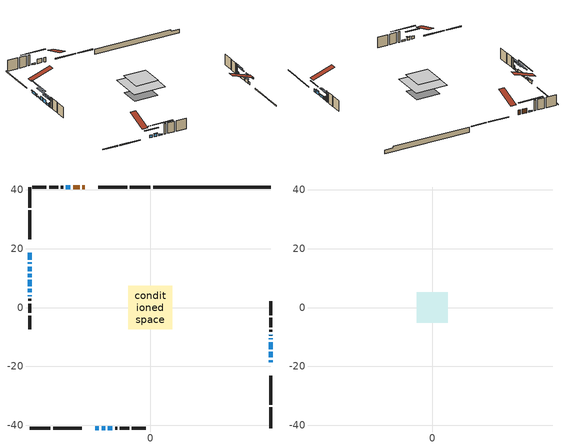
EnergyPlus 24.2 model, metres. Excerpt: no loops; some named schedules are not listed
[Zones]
conditioned space
 floor outside (Floor1 construction): -1.11,-1.11 -1.11,1.11 1.11,1.11 1.11,-1.11 z0.58
 floor adiabatic (AdiabaticFloorConstruction): -7.39,-7.39 -7.39,7.39 7.39,7.39 7.39,-7.39 z3.02
 floor foundation (Slab1 construction): -5.51,-4.47 -5.51,4.47 5.51,4.47 5.51,-4.47 z-1.78
 wall outside (RimJoist1 construction): 0.03,40.89 -6.94,40.89 / -40.89,-40.89 -33.92,-40.89 / -40.89,40.89 -40.89,33.92 / 40.89,-40.89 40.89,-33.92 z0.58:0.88
 wall outside (RimJoist2 construction): -7.87,40.89 -17.65,40.89 / -32.99,-40.89 -23.21,-40.89 / -40.89,32.99 -40.89,23.21 / 40.89,-32.99 40.89,-23.21 z0.58:0.88
 wall outside (AdiabaticWallConstruction 1): -22.21,40.89 -23.03,40.89 / -23.96,40.89 -26.21,40.89 z0.58:2.61
 wall outside (AdiabaticWallConstruction): 40.89,-18.65 40.89,-17.84 / -18.65,-40.89 -17.46,-40.89 / -16.53,-40.89 -15.33,-40.89 / 40.89,-10.79 40.89,-10.43 z0.58:1.8; -40.89,18.65 -40.89,16.26 z0.58:1.55; -40.89,15.33 -40.89,14.77 z0.58:1.42; 40.89,-16.91 40.89,-15.08 / -40.89,9.35 -40.89,7.24 z0.58:2.1; 40.89,-14.16 40.89,-11.72 z0.58:1.6; -40.89,13.85 -40.89,12.32 z0.58:1.19; -14.41,-40.89 -12.88,-40.89 / -27.14,40.89 -28.66,40.89 z0.58:1.17; -40.89,11.39 -40.89,10.28 z0.58:2.26; -40.89,6.31 -40.89,5.11 z0.58:1.5; -40.89,4.19 -40.89,3.88 / 40.89,-9.5 40.89,-9.2 z0.58:2.41
 wall outside (Wall1 construction): -29.59,40.89 -30.31,40.89 / -11.95,-40.89 -11.24,-40.89 / -40.89,2.95 -40.89,2.24 / 40.89,-8.27 40.89,-7.55 z0.58:5.46
 wall outside (Wall2 construction): -31.24,40.89 -34.33,40.89 / -10.31,-40.89 -7.21,-40.89 / -40.89,1.31 -40.89,-1.79 / 40.89,-6.62 40.89,-3.53 z0.58:5.46
 wall outside (Wall3 construction): -35.26,40.89 -39.96,40.89 / -6.28,-40.89 -1.58,-40.89 / -40.89,-2.72 -40.89,-7.42 / 40.89,-2.6 40.89,2.1 z0.58:5.46
 wall foundation (FoundationWall1 construction): 0.96,40.89,-1.78 0.96,40.89,0.58 36.9,40.89,0.58 36.9,40.89,-0.1 40.89,40.89,-0.1 40.89,40.89,-1.78
 window (WindowConstruction 11): 40.89,-18.65 40.89,-17.84 z0.58:1.8
 window (WindowConstruction 5): -18.65,-40.89 -17.46,-40.89 z0.58:1.8
 window (WindowConstruction 6): -40.89,18.65 -40.89,16.26 z0.58:1.55
 window (WindowConstruction 7): -40.89,15.33 -40.89,14.78 z0.58:1.42
 window (WindowConstruction 8): 40.89,-16.91 40.89,-15.08 z0.58:2.1
 window (WindowConstruction 9): 40.89,-14.15 40.89,-11.72 z0.58:1.59
 window (WindowConstruction 10): -16.53,-40.89 -15.33,-40.89 z0.58:1.8
 window (WindowConstruction 13): -40.89,13.85 -40.89,12.32 z0.58:1.19
 window (WindowConstruction 14): -14.4,-40.89 -12.88,-40.89 z0.58:1.17
 window (WindowConstruction 15): -27.14,40.89 -28.66,40.89 z0.58:1.17
 window (WindowConstruction 12): -40.89,11.39 -40.89,10.28 z0.58:2.26
 window (WindowConstruction): -40.89,9.35 -40.89,7.24 z0.58:2.1
 window (WindowConstruction 1): -40.89,6.31 -40.89,5.11 z0.58:1.49
 window (WindowConstruction 2): -40.89,4.19 -40.89,3.88 z0.58:2.41
 window (WindowConstruction 3): 40.89,-10.79 40.89,-10.43 z0.58:1.8
 window (WindowConstruction 4): 40.89,-9.5 40.89,-9.2 z0.58:2.41
 door (Door): -22.21,40.89 -23.03,40.89 z0.58:2.61
 door (Door 1): -23.96,40.89 -26.21,40.89 z0.58:2.61
 ceiling adiabatic (AdiabaticFloorConstruction): 7.39,-7.39 7.39,7.39 -7.39,7.39 -7.39,-7.39 z3.02
attic - vented
 floor to conditioned space (Floor2 construction Reversed): -5.25,-5.25 -5.25,5.25 5.25,5.25 5.25,-5.25 z5.46
 roof outside (Roof1 construction): -21.28,40.89,5.46 -21.28,30.66,8.87 -18.58,30.66,8.87 -18.58,40.89,5.46; -19.58,-40.89,5.46 -19.58,-30.66,8.87 -22.28,-30.66,8.87 -22.28,-40.89,5.46; -40.89,19.58,5.46 -30.66,19.58,8.87 -30.66,22.28,8.87 -40.89,22.28,5.46; 40.89,-19.58,5.46 30.66,-19.58,8.87 30.66,-22.28,8.87 40.89,-22.28,5.46
shading: 40.89,-15.2 40.89,-21.29 41.3,-21.29 41.3,-15.2 z4.44; -14.82,-40.89 -21.29,-40.89 -21.29,-41.3 -14.82,-41.3 z4.44; -40.89,16.06 -40.89,18.85 -41.3,18.85 -41.3,16.06 z1.75; -40.89,14.57 -40.89,15.53 -41.3,15.53 -41.3,14.57 z1.62; 40.89,-14.88 40.89,-17.11 41.3,-17.11 41.3,-14.88 z2.31; 40.89,-11.51 40.89,-14.36 41.3,-14.36 41.3,-11.51 z1.8; -15.13,-40.89 -16.73,-40.89 -16.73,-41.3 -15.13,-41.3 z2; -40.89,7.24 -40.89,18.93 -41.3,18.93 -41.3,7.24 z6.27; -7.8,-40.89 -19.49,-40.89 -19.49,-41.3 -7.8,-41.3 z6.25; -33.74,40.89 -22.06,40.89 -22.06,41.3 -33.74,41.3 z6.25; -40.89,7.64 -40.89,14.03 -41.3,14.03 -41.3,7.64 z4.9; -40.89,4.6 -40.89,11.99 -41.3,11.99 -41.3,4.6 z4.74; -40.89,2.48 -40.89,8.95 -41.3,8.95 -41.3,2.48 z4.13; -40.89,1.24 -40.89,6.83 -41.3,6.83 -41.3,1.24 z5.05; 40.89,-7.79 40.89,-13.43 41.3,-13.43 41.3,-7.79 z4.44; 40.89,-6.56 40.89,-12.14 41.3,-12.14 41.3,-6.56 z5.05
[Building]
Building 1: Terrain=Suburbs
[Site:Location]
Calgary Intl AP_AB: Latitude {deg}=51.11; Longitude {deg}=-114.02; Time Zone {hr}=-7; Elevation {m}=1084; Keep Site Location Information=Yes
[Site:GroundTemperature:Shallow]
0.326196, -1.55603, -1.70677, -0.813554, 2.7722, 6.34125, 9.43543, 11.3955, 11.562, 9.96783, 6.95256, 3.49299
[Site:WaterMainsTemperature]
Calculation Method=Schedule; Temperature Schedule=mains temperature schedule
[Material] Roughness=Rough; Thermal Absorptance=0.9
Name | Thickness {m} | Conductivity {W/m-K} | Density {kg/m3} | Specific Heat {J/kg-K} | Solar Absorptance | Visible Absorptance
asphalt or fiberglass shingles | 0.00635 | 0.162714 | 1121.4 | 1465.45 | 0.4 | 0.4
ceiling loosefill ins | 0.254 | 0.0480833 | 16.02 | 1046.75 | 0.7 | 0.7
ceiling stud and cavity | 0.1397 | 0.0861424 | 65.682 | 1177.47 | 0.7 | 0.7
concrete 4.0 in. | 0.1016 | 1.803125 | 2242.8 | 837.4 | 0.7 | 0.7
concrete 8.0 in. | 0.2032 | 1.803125 | 2242.8 | 837.4 | 0.7 | 0.7
door material | 0.04445 | 0.053851 | 512.64 | 1214.23 | 0.7 | 0.7
exterior vertical ins | 0.0460229 | 0.029427 | 32.04 | 1214.23 | 0.7 | 0.7
floor covering | 0.0127 | 0.0433444 | 54.468 | 1339.84 | 0.6 | 0.6
floor rigid ins; rim joist rigid ins | 0.103632 | 0.029427 | 32.04 | 1214.23 | 0.7 | 0.7
floor rigid ins 1; wall rigid ins 1 | 0.512978 | 0.029427 | 32.04 | 1214.23 | 0.7 | 0.7
floor stud and cavity | 0.1397 | 0.164875 | 92.3553 | 1139.71 | 0.7 | 0.7
floor stud and cavity 1 | 0.1397 | 1.75129 | 37.0049 | 1207.88 | 0.7 | 0.7
furniture material conditioned space 1 | 0.1524 | 0.115458 | 640.8 | 1214.23 | 0.6 | 0.6
gypsum board | 0.0127 | 0.160291 | 801 | 837.4 | 0.6 | 0.6
gypsum board 1 | 0.0127 | 0.160291 | 801 | 837.4 | 0.7 | 0.7
osb sheathing 0.5 in. | 0.0127 | 0.115458 | 512.64 | 1214.23 | 0.7 | 0.7
osb sheathing 0.75 in. | 0.01905 | 0.115458 | 512.64 | 1214.23 | 0.7 | 0.7
osb sheathing 2.0 in. | 0.0508 | 0.115458 | 512.64 | 1214.23 | 0.7 | 0.7
rim joist stud and cavity | 0.0508 | 0.0451784 | 125.044 | 1163.47 | 0.6 | 0.6
rim joist stud and cavity 1 | 0.0508 | 0.0174787 | 125.044 | 1163.47 | 0.6 | 0.6
wall rigid ins | 0.051816 | 0.029427 | 32.04 | 1214.23 | 0.7 | 0.7
wall stud and cavity | 0.1397 | 0.250284 | 139.0536 | 1170.24 | 0.7 | 0.7
wall stud and cavity 1 | 0.1397 | 0.26895 | 139.0536 | 1170.24 | 0.7 | 0.7
wall stud and cavity 2 | 0.1397 | 0.258437 | 139.0536 | 1170.24 | 0.7 | 0.7
wall stud and cavity 3 | 0.0889 | 0.380278 | 52.3479 | 1209.89 | 0.7 | 0.7
wall stud and cavity 4 | 0.0889 | 0.391764 | 83.0341 | 1211.67 | 0.7 | 0.7
wood siding | 0.0254 | 0.102417 | 544.68 | 1172.36 | 0.4 | 0.4
wood siding 1; wood siding 2; wood siding 3 | 0.0254 | 0.102417 | 544.68 | 1172.36 | 0.7 | 0.7
[WindowMaterial:SimpleGlazingSystem]
Name | U-Factor {W/m2-K} | Solar Heat Gain Coefficient
WindowMaterial | 2.90089 | 0.65
WindowMaterial 1 | 2.95313 | 0.58
WindowMaterial 10 | 2.76632 | 0.62
WindowMaterial 11 | 3.006501 | 0.51
WindowMaterial 12 | 3.00991 | 0.51
WindowMaterial 2 | 3.06271 | 0.54
WindowMaterial 3 | 3.03546 | 0.56
WindowMaterial 4 | 2.93609 | 0.6
WindowMaterial 5 | 2.949721 | 0.58
WindowMaterial 6 | 3.006501 | 0.49
WindowMaterial 7 | 2.906 | 0.64
WindowMaterial 8 | 2.929848 | 0.66
WindowMaterial 9 | 3.01559 | 0.58
[Construction]
AdiabaticFloorConstruction: floor stud and cavity 1, floor rigid ins 1, osb sheathing 0.75 in., floor covering
AdiabaticWallConstruction: wood siding 2, wall rigid ins 1, wall stud and cavity 3, gypsum board
AdiabaticWallConstruction 1: wood siding 3, wall rigid ins 1, wall stud and cavity 3, gypsum board
Door; Door 1: door material
Floor1 construction: floor stud and cavity, floor rigid ins, osb sheathing 0.75 in., floor covering
Floor2 construction Reversed: gypsum board, ceiling stud and cavity, ceiling loosefill ins
FoundationWall1 construction: concrete 8.0 in., gypsum board 1
furniture construction conditioned space 1: furniture material conditioned space 1
PartitionWallConstruction: gypsum board, wall stud and cavity 4, gypsum board
RimJoist1 construction: wood siding 1, osb sheathing 2.0 in., rim joist stud and cavity
RimJoist2 construction: wood siding 1, rim joist rigid ins, osb sheathing 2.0 in., rim joist stud and cavity 1
Roof1 construction: asphalt or fiberglass shingles
Slab1 construction: concrete 4.0 in.
Wall1 construction: wood siding, wall rigid ins, osb sheathing 0.5 in., wall stud and cavity, gypsum board
Wall2 construction: wood siding, wall rigid ins, osb sheathing 0.5 in., wall stud and cavity 1, gypsum board
Wall3 construction: wood siding, wall rigid ins, osb sheathing 0.5 in., wall stud and cavity 2, gypsum board
WindowConstruction: WindowMaterial
WindowConstruction 1: WindowMaterial 1
WindowConstruction 10; WindowConstruction 5: WindowMaterial 4
WindowConstruction 11: WindowMaterial 9
WindowConstruction 12: WindowMaterial 10
WindowConstruction 13: WindowMaterial 11
WindowConstruction 14; WindowConstruction 15: WindowMaterial 12
WindowConstruction 2; WindowConstruction 4: WindowMaterial 2
WindowConstruction 3: WindowMaterial 3
WindowConstruction 6: WindowMaterial 5
WindowConstruction 7: WindowMaterial 6
WindowConstruction 8: WindowMaterial 7
WindowConstruction 9: WindowMaterial 8
[Zone] Multiplier=1; Part of Total Floor Area=Yes
Name | Volume {m3}
attic - vented | 61.0371
conditioned space | 798.5
[Space]
Name | Zone | Volume {m3}
attic - vented 1 | attic - vented | 61.0371
conditioned space 1 | conditioned space | 798.5
[ZoneInfiltration:EffectiveLeakageArea]
infil attic - vented 1: Zone or Space=attic - vented 1; Schedule=Always On Discrete; Effective Air Leakage Area {cm2}=3781.03; Stack Coefficient=0.000237089; Wind Coefficient=1.04034e-05
[ZoneMixing]
whole house fan mix: Zone or Space=attic - vented; Schedule=Always On Continuous; Design Flow Rate Calculation Method=Flow/Zone; Design Flow Rate {m3/s}=0; Source Zone or Space=conditioned space
[SurfaceProperty:ExposedFoundationPerimeter]
Slab1: Exposed Perimeter Calculation Method=TotalExposedPerimeter; Total Exposed Perimeter {m}=39.93
[InternalMass] Zone or ZoneList=conditioned space; Space or SpaceList=conditioned space 1
Name | Construction | Surface Area {m2}
furniture mass conditioned space 1 | furniture construction conditioned space 1 | 128.796
partition wall mass | PartitionWallConstruction | 321.99
[Lights]
interior lighting: Zone or ZoneList or Space or SpaceList=conditioned space 1; Schedule=interior lighting schedule; Design Level Calculation Method=LightingLevel; Lighting Level {W}=343.2; Return Air Fraction=0; Fraction Radiant=0.6; Fraction Visible=0.2; Fraction Replaceable=1
[People]
occupants: Zone or ZoneList or Space or SpaceList=conditioned space 1; Number of People Schedule=occupants schedule; Number of People Calculation Method=People; Number of People=3; Fraction Radiant=0.314171; Sensible Heat Fraction=0.56303; Activity Level Schedule=occupants activity schedule; Carbon Dioxide Generation Rate {m3/s-W}=0; Enable ASHRAE 55 Comfort Warnings=No; Mean Radiant Temperature Calculation Type=EnclosureAveraged
[ElectricEquipment] Zone or ZoneList or Space or SpaceList=conditioned space 1; Design Level Calculation Method=EquipmentLevel
Name | Schedule | Design Level {W} | Fraction Latent | Fraction Radiant | Fraction Lost
clothes dryer | clothes dryer schedule | 140.772 | 0.015 | 0.081 | 0.85
clothes washer | clothes washer schedule | 32.1985 | 0.03 | 0.162 | 0.7
cooking range | cooking range schedule | 215.147 | 0.08 | 0.432 | 0.2
dishwasher | dishwasher schedule | 66.8632 | 0.3 | 0.18 | 0.4
fridge | fridge schedule | 72.9452 | 0 | 0.6 | 0
mech vent bath fan 0 | mech vent bath fan 0 schedule | 50.2 | 0 | 0 | 1
mech vent bath fan 1 | mech vent bath fan 1 schedule | 50.2 | 0 | 0 | 1
mech vent house fan | mech vent house fan schedule | 0 | 0 | 0 | 1
mech vent house fan cfis | mech vent house fan cfis schedule | 0 | 0 | 0 | 0
mech vent range fan 0 | mech vent range fan 0 schedule | 57 | 0 | 0 | 1
misc plug loads | misc plug loads schedule | 494.7 | 0.045 | 0.513 | 0.1
whole house fan | Always On Discrete | 0 | 0 | 0 | 1
[OtherEquipment] Zone or ZoneList or Space or SpaceList=conditioned space 1; Design Level Calculation Method=EquipmentLevel
Name | Fuel Type | Schedule | Design Level {W} | Fraction Latent | Fraction Radiant | Fraction Lost
clothes dryer 1 | Electricity | clothes dryer schedule | 0 | 0.015 | 0.081 | 0.85
cooking range 1 | Electricity | cooking range schedule | 0 | 0.08 | 0.432 | 0.2
general water use latent | None | general water use schedule | 62.594 | 1 | 0 | 0
general water use sensible | None | general water use schedule | -61.6891 | 0 | 0.6 | 0
mech vent house fan latent load | None | Always On Discrete | 0 | 1 | 0 | 0
mech vent house fan sensible load | None | Always On Discrete | 0 | 0 | 0 | 0
water heater energy adjustment1; water heater energy adjustment2 | NaturalGas | Always On Discrete | 0.01 | 0 | 0 | 1
[ZoneInfiltration:DesignFlowRate] Zone or ZoneList or Space or SpaceList=conditioned space 1; Schedule=Always On Discrete; Design Flow Rate Calculation Method=Flow/Zone; Design Flow Rate {m3/s}=0
infil flow; natural vent flow; whole house fan flow
[Foundation:Kiva]
Foundation Kiva 1: Initial Indoor Air Temperature {C}=18; Wall Height Above Grade {m}=0.580004; Wall Depth Below Slab {m}=0.2032; Custom Block Material Name 1=exterior vertical ins; Custom Block Depth 1 {m}=2.36001; Custom Block X Position 1 {m}=0.2159; Custom Block Z Position 1 {m}=0
[Foundation:Kiva:Settings]
Soil Conductivity {W/m-K}=0.849921; Soil Density {kg/m3}=1842.3; Soil Specific Heat {J/kg-K}=418.7; Ground Solar Absorptivity=0.9; Ground Thermal Absorptivity=0.9; Ground Surface Roughness {m}=0.03; Far-Field Width {m}=40; Deep-Ground Boundary Condition=ZeroFlux; Deep-Ground Depth {m}=40; Minimum Cell Dimension {m}=0.2; Maximum Cell Growth Coefficient=3; Simulation Timestep=Timestep
[Exterior:Lights]
exterior lighting: Schedule=exterior lighting schedule; Design Level {W}=75.6
[Schedule:Constant]
Name | Hourly Value
Always On Continuous; mech vent house fan schedule; mech vent house fan cfis schedule; Always On Discrete | 1
occupants activity schedule | 117.228
fridge schedule | 0
[Schedule:Week:Daily]
interior lighting schedule Week Rule - Jan1-Jan27: interior lighting schedule day, interior lighting schedule day, interior lighting schedule day, interior lighting schedule day, interior lighting schedule day, interior lighting schedule day, interior lighting schedule day, interior lighting schedule default day, interior lighting schedule default day, interior lighting schedule default day, interior lighting schedule default day, interior lighting schedule default day
interior lighting schedule Week Rule - Jan28-Feb3: interior lighting schedule day, interior lighting schedule day, interior lighting schedule day, interior lighting schedule day, interior lighting schedule day 1, interior lighting schedule day 1, interior lighting schedule day 1, interior lighting schedule default day, interior lighting schedule default day, interior lighting schedule default day, interior lighting schedule default day, interior lighting schedule default day
interior lighting schedule Week Rule - Feb4-Feb24: interior lighting schedule day 1, interior lighting schedule day 1, interior lighting schedule day 1, interior lighting schedule day 1, interior lighting schedule day 1, interior lighting schedule day 1, interior lighting schedule day 1, interior lighting schedule default day, interior lighting schedule default day, interior lighting schedule default day, interior lighting schedule default day, interior lighting schedule default day
interior lighting schedule Week Rule - Feb25-Mar3: interior lighting schedule day 1, interior lighting schedule day 1, interior lighting schedule day 1, interior lighting schedule day 1, interior lighting schedule day 2, interior lighting schedule day 2, interior lighting schedule day 2, interior lighting schedule default day, interior lighting schedule default day, interior lighting schedule default day, interior lighting schedule default day, interior lighting schedule default day
interior lighting schedule Week Rule - Mar4-Mar31: interior lighting schedule day 2, interior lighting schedule day 2, interior lighting schedule day 2, interior lighting schedule day 2, interior lighting schedule day 2, interior lighting schedule day 2, interior lighting schedule day 2, interior lighting schedule default day, interior lighting schedule default day, interior lighting schedule default day, interior lighting schedule default day, interior lighting schedule default day
interior lighting schedule Week Rule - Apr1-Apr28: interior lighting schedule day 3, interior lighting schedule day 3, interior lighting schedule day 3, interior lighting schedule day 3, interior lighting schedule day 3, interior lighting schedule day 3, interior lighting schedule day 3, interior lighting schedule default day, interior lighting schedule default day, interior lighting schedule default day, interior lighting schedule default day, interior lighting schedule default day
interior lighting schedule Week Rule - Apr29-May5: interior lighting schedule day 3, interior lighting schedule day 3, interior lighting schedule day 4, interior lighting schedule day 4, interior lighting schedule day 4, interior lighting schedule day 4, interior lighting schedule day 4, interior lighting schedule default day, interior lighting schedule default day, interior lighting schedule default day, interior lighting schedule default day, interior lighting schedule default day
interior lighting schedule Week Rule - May6-May26: interior lighting schedule day 4, interior lighting schedule day 4, interior lighting schedule day 4, interior lighting schedule day 4, interior lighting schedule day 4, interior lighting schedule day 4, interior lighting schedule day 4, interior lighting schedule default day, interior lighting schedule default day, interior lighting schedule default day, interior lighting schedule default day, interior lighting schedule default day
interior lighting schedule Week Rule - May27-Jun2: interior lighting schedule day 4, interior lighting schedule day 4, interior lighting schedule day 4, interior lighting schedule day 4, interior lighting schedule day 4, interior lighting schedule day 5, interior lighting schedule day 5, interior lighting schedule default day, interior lighting schedule default day, interior lighting schedule default day, interior lighting schedule default day, interior lighting schedule default day
interior lighting schedule Week Rule - Jun3-Jun30: interior lighting schedule day 5, interior lighting schedule day 5, interior lighting schedule day 5, interior lighting schedule day 5, interior lighting schedule day 5, interior lighting schedule day 5, interior lighting schedule day 5, interior lighting schedule default day, interior lighting schedule default day, interior lighting schedule default day, interior lighting schedule default day, interior lighting schedule default day
interior lighting schedule Week Rule - Jul1-Jul28: interior lighting schedule day 6, interior lighting schedule day 6, interior lighting schedule day 6, interior lighting schedule day 6, interior lighting schedule day 6, interior lighting schedule day 6, interior lighting schedule day 6, interior lighting schedule default day, interior lighting schedule default day, interior lighting schedule default day, interior lighting schedule default day, interior lighting schedule default day
interior lighting schedule Week Rule - Jul29-Aug4: interior lighting schedule day 6, interior lighting schedule day 6, interior lighting schedule day 6, interior lighting schedule day 7, interior lighting schedule day 7, interior lighting schedule day 7, interior lighting schedule day 7, interior lighting schedule default day, interior lighting schedule default day, interior lighting schedule default day, interior lighting schedule default day, interior lighting schedule default day
interior lighting schedule Week Rule - Aug5-Aug25: interior lighting schedule day 7, interior lighting schedule day 7, interior lighting schedule day 7, interior lighting schedule day 7, interior lighting schedule day 7, interior lighting schedule day 7, interior lighting schedule day 7, interior lighting schedule default day, interior lighting schedule default day, interior lighting schedule default day, interior lighting schedule default day, interior lighting schedule default day
interior lighting schedule Week Rule - Aug26-Sep1: interior lighting schedule day 7, interior lighting schedule day 7, interior lighting schedule day 7, interior lighting schedule day 7, interior lighting schedule day 7, interior lighting schedule day 7, interior lighting schedule day 8, interior lighting schedule default day, interior lighting schedule default day, interior lighting schedule default day, interior lighting schedule default day, interior lighting schedule default day
interior lighting schedule Week Rule - Sep2-Sep29: interior lighting schedule day 8, interior lighting schedule day 8, interior lighting schedule day 8, interior lighting schedule day 8, interior lighting schedule day 8, interior lighting schedule day 8, interior lighting schedule day 8, interior lighting schedule default day, interior lighting schedule default day, interior lighting schedule default day, interior lighting schedule default day, interior lighting schedule default day
interior lighting schedule Week Rule - Sep30-Oct6: interior lighting schedule day 8, interior lighting schedule day 9, interior lighting schedule day 9, interior lighting schedule day 9, interior lighting schedule day 9, interior lighting schedule day 9, interior lighting schedule day 9, interior lighting schedule default day, interior lighting schedule default day, interior lighting schedule default day, interior lighting schedule default day, interior lighting schedule default day
interior lighting schedule Week Rule - Oct7-Oct27: interior lighting schedule day 9, interior lighting schedule day 9, interior lighting schedule day 9, interior lighting schedule day 9, interior lighting schedule day 9, interior lighting schedule day 9, interior lighting schedule day 9, interior lighting schedule default day, interior lighting schedule default day, interior lighting schedule default day, interior lighting schedule default day, interior lighting schedule default day
interior lighting schedule Week Rule - Oct28-Nov3: interior lighting schedule day 9, interior lighting schedule day 9, interior lighting schedule day 9, interior lighting schedule day 9, interior lighting schedule day 10, interior lighting schedule day 10, interior lighting schedule day 10, interior lighting schedule default day, interior lighting schedule default day, interior lighting schedule default day, interior lighting schedule default day, interior lighting schedule default day
interior lighting schedule Week Rule - Nov4-Nov24: interior lighting schedule day 10, interior lighting schedule day 10, interior lighting schedule day 10, interior lighting schedule day 10, interior lighting schedule day 10, interior lighting schedule day 10, interior lighting schedule day 10, interior lighting schedule default day, interior lighting schedule default day, interior lighting schedule default day, interior lighting schedule default day, interior lighting schedule default day
interior lighting schedule Week Rule - Nov25-Dec1: interior lighting schedule day 10, interior lighting schedule day 10, interior lighting schedule day 10, interior lighting schedule day 10, interior lighting schedule day 10, interior lighting schedule day 10, interior lighting schedule day 11, interior lighting schedule default day, interior lighting schedule default day, interior lighting schedule default day, interior lighting schedule default day, interior lighting schedule default day
interior lighting schedule Week Rule - Dec2-Dec31: interior lighting schedule day 11, interior lighting schedule day 11, interior lighting schedule day 11, interior lighting schedule day 11, interior lighting schedule day 11, interior lighting schedule day 11, interior lighting schedule day 11, interior lighting schedule default day, interior lighting schedule default day, interior lighting schedule default day, interior lighting schedule default day, interior lighting schedule default day
occupants schedule Week Rule - Jan1-Dec31: occupants schedule day, occupants schedule day, occupants schedule day, occupants schedule day, occupants schedule day, occupants schedule day, occupants schedule day, occupants schedule default day, occupants schedule default day, occupants schedule default day, occupants schedule default day, occupants schedule default day
clothes dryer schedule Week Rule - Jan1-Dec31: clothes dryer schedule day, clothes dryer schedule day, clothes dryer schedule day, clothes dryer schedule day, clothes dryer schedule day, clothes dryer schedule day, clothes dryer schedule day, clothes dryer schedule default day, clothes dryer schedule default day, clothes dryer schedule default day, clothes dryer schedule default day, clothes dryer schedule default day
clothes washer schedule Week Rule - Jan1-Dec31: clothes washer schedule day, clothes washer schedule day, clothes washer schedule day, clothes washer schedule day, clothes washer schedule day, clothes washer schedule day, clothes washer schedule day, clothes washer schedule default day, clothes washer schedule default day, clothes washer schedule default day, clothes washer schedule default day, clothes washer schedule default day
cooking range schedule Week Rule - Jan1-Dec31: cooking range schedule day, cooking range schedule day, cooking range schedule day, cooking range schedule day, cooking range schedule day, cooking range schedule day, cooking range schedule day, cooking range schedule default day, cooking range schedule default day, cooking range schedule default day, cooking range schedule default day, cooking range schedule default day
dishwasher schedule Week Rule - Jan1-Dec31: dishwasher schedule day, dishwasher schedule day, dishwasher schedule day, dishwasher schedule day, dishwasher schedule day, dishwasher schedule day, dishwasher schedule day, dishwasher schedule default day, dishwasher schedule default day, dishwasher schedule default day, dishwasher schedule default day, dishwasher schedule default day
mech vent bath fan 0 schedule Week Rule - Jan1-Dec31: mech vent bath fan 0 schedule day, mech vent bath fan 0 schedule day, mech vent bath fan 0 schedule day, mech vent bath fan 0 schedule day, mech vent bath fan 0 schedule day, mech vent bath fan 0 schedule day, mech vent bath fan 0 schedule day, mech vent bath fan 0 schedule default day, mech vent bath fan 0 schedule default day, mech vent bath fan 0 schedule default day, mech vent bath fan 0 schedule default day, mech vent bath fan 0 schedule default day
mech vent bath fan 1 schedule Week Rule - Jan1-Dec31: mech vent bath fan 1 schedule day, mech vent bath fan 1 schedule day, mech vent bath fan 1 schedule day, mech vent bath fan 1 schedule day, mech vent bath fan 1 schedule day, mech vent bath fan 1 schedule day, mech vent bath fan 1 schedule day, mech vent bath fan 1 schedule default day, mech vent bath fan 1 schedule default day, mech vent bath fan 1 schedule default day, mech vent bath fan 1 schedule default day, mech vent bath fan 1 schedule default day
mech vent range fan 0 schedule Week Rule - Jan1-Dec31: mech vent range fan 0 schedule day, mech vent range fan 0 schedule day, mech vent range fan 0 schedule day, mech vent range fan 0 schedule day, mech vent range fan 0 schedule day, mech vent range fan 0 schedule day, mech vent range fan 0 schedule day, mech vent range fan 0 schedule default day, mech vent range fan 0 schedule default day, mech vent range fan 0 schedule default day, mech vent range fan 0 schedule default day, mech vent range fan 0 schedule default day
misc plug loads schedule Week Rule - Jan1-Dec31: misc plug loads schedule day, misc plug loads schedule day, misc plug loads schedule day, misc plug loads schedule day, misc plug loads schedule day, misc plug loads schedule day, misc plug loads schedule day, misc plug loads schedule default day, misc plug loads schedule default day, misc plug loads schedule default day, misc plug loads schedule default day, misc plug loads schedule default day
general water use schedule Week Rule - Jan1-Dec31: general water use schedule day, general water use schedule day, general water use schedule day, general water use schedule day, general water use schedule day, general water use schedule day, general water use schedule day, general water use schedule default day, general water use schedule default day, general water use schedule default day, general water use schedule default day, general water use schedule default day
exterior lighting schedule Week Rule - Jan1-Jan27: exterior lighting schedule day, exterior lighting schedule day, exterior lighting schedule day, exterior lighting schedule day, exterior lighting schedule day, exterior lighting schedule day, exterior lighting schedule day, exterior lighting schedule default day, exterior lighting schedule default day, exterior lighting schedule default day, exterior lighting schedule default day, exterior lighting schedule default day
exterior lighting schedule Week Rule - Jan28-Feb3: exterior lighting schedule day, exterior lighting schedule day, exterior lighting schedule day, exterior lighting schedule day, exterior lighting schedule day 1, exterior lighting schedule day 1, exterior lighting schedule day 1, exterior lighting schedule default day, exterior lighting schedule default day, exterior lighting schedule default day, exterior lighting schedule default day, exterior lighting schedule default day
exterior lighting schedule Week Rule - Feb4-Feb24: exterior lighting schedule day 1, exterior lighting schedule day 1, exterior lighting schedule day 1, exterior lighting schedule day 1, exterior lighting schedule day 1, exterior lighting schedule day 1, exterior lighting schedule day 1, exterior lighting schedule default day, exterior lighting schedule default day, exterior lighting schedule default day, exterior lighting schedule default day, exterior lighting schedule default day
exterior lighting schedule Week Rule - Feb25-Mar3: exterior lighting schedule day 1, exterior lighting schedule day 1, exterior lighting schedule day 1, exterior lighting schedule day 1, exterior lighting schedule day 2, exterior lighting schedule day 2, exterior lighting schedule day 2, exterior lighting schedule default day, exterior lighting schedule default day, exterior lighting schedule default day, exterior lighting schedule default day, exterior lighting schedule default day
exterior lighting schedule Week Rule - Mar4-Mar31: exterior lighting schedule day 2, exterior lighting schedule day 2, exterior lighting schedule day 2, exterior lighting schedule day 2, exterior lighting schedule day 2, exterior lighting schedule day 2, exterior lighting schedule day 2, exterior lighting schedule default day, exterior lighting schedule default day, exterior lighting schedule default day, exterior lighting schedule default day, exterior lighting schedule default day
exterior lighting schedule Week Rule - Apr1-Apr28: exterior lighting schedule day 3, exterior lighting schedule day 3, exterior lighting schedule day 3, exterior lighting schedule day 3, exterior lighting schedule day 3, exterior lighting schedule day 3, exterior lighting schedule day 3, exterior lighting schedule default day, exterior lighting schedule default day, exterior lighting schedule default day, exterior lighting schedule default day, exterior lighting schedule default day
exterior lighting schedule Week Rule - Apr29-May5: exterior lighting schedule day 3, exterior lighting schedule day 3, exterior lighting schedule day 4, exterior lighting schedule day 4, exterior lighting schedule day 4, exterior lighting schedule day 4, exterior lighting schedule day 4, exterior lighting schedule default day, exterior lighting schedule default day, exterior lighting schedule default day, exterior lighting schedule default day, exterior lighting schedule default day
exterior lighting schedule Week Rule - May6-May26: exterior lighting schedule day 4, exterior lighting schedule day 4, exterior lighting schedule day 4, exterior lighting schedule day 4, exterior lighting schedule day 4, exterior lighting schedule day 4, exterior lighting schedule day 4, exterior lighting schedule default day, exterior lighting schedule default day, exterior lighting schedule default day, exterior lighting schedule default day, exterior lighting schedule default day
exterior lighting schedule Week Rule - May27-Jun2: exterior lighting schedule day 4, exterior lighting schedule day 4, exterior lighting schedule day 4, exterior lighting schedule day 4, exterior lighting schedule day 4, exterior lighting schedule day 5, exterior lighting schedule day 5, exterior lighting schedule default day, exterior lighting schedule default day, exterior lighting schedule default day, exterior lighting schedule default day, exterior lighting schedule default day
exterior lighting schedule Week Rule - Jun3-Jun30: exterior lighting schedule day 5, exterior lighting schedule day 5, exterior lighting schedule day 5, exterior lighting schedule day 5, exterior lighting schedule day 5, exterior lighting schedule day 5, exterior lighting schedule day 5, exterior lighting schedule default day, exterior lighting schedule default day, exterior lighting schedule default day, exterior lighting schedule default day, exterior lighting schedule default day
exterior lighting schedule Week Rule - Jul1-Jul28: exterior lighting schedule day 6, exterior lighting schedule day 6, exterior lighting schedule day 6, exterior lighting schedule day 6, exterior lighting schedule day 6, exterior lighting schedule day 6, exterior lighting schedule day 6, exterior lighting schedule default day, exterior lighting schedule default day, exterior lighting schedule default day, exterior lighting schedule default day, exterior lighting schedule default day
exterior lighting schedule Week Rule - Jul29-Aug4: exterior lighting schedule day 6, exterior lighting schedule day 6, exterior lighting schedule day 6, exterior lighting schedule day 7, exterior lighting schedule day 7, exterior lighting schedule day 7, exterior lighting schedule day 7, exterior lighting schedule default day, exterior lighting schedule default day, exterior lighting schedule default day, exterior lighting schedule default day, exterior lighting schedule default day
[Schedule:Year]
interior lighting schedule: interior lighting schedule Week Rule - Jan1-Jan27, 1, 1, 1, 27, interior lighting schedule Week Rule - Jan28-Feb3, 1, 28, 2, 3, interior lighting schedule Week Rule - Feb4-Feb24, 2, 4, 2, 24, interior lighting schedule Week Rule - Feb25-Mar3, 2, 25, 3, 3, interior lighting schedule Week Rule - Mar4-Mar31, 3, 4, 3, 31, interior lighting schedule Week Rule - Apr1-Apr28, 4, 1, 4, 28, interior lighting schedule Week Rule - Apr29-May5, 4, 29, 5, 5, interior lighting schedule Week Rule - May6-May26, 5, 6, 5, 26, interior lighting schedule Week Rule - May27-Jun2, 5, 27, 6, 2, interior lighting schedule Week Rule - Jun3-Jun30, 6, 3, 6, 30, interior lighting schedule Week Rule - Jul1-Jul28, 7, 1, 7, 28, interior lighting schedule Week Rule - Jul29-Aug4, 7, 29, 8, 4, interior lighting schedule Week Rule - Aug5-Aug25, 8, 5, 8, 25, interior lighting schedule Week Rule - Aug26-Sep1, 8, 26, 9, 1, interior lighting schedule Week Rule - Sep2-Sep29, 9, 2, 9, 29, interior lighting schedule Week Rule - Sep30-Oct6, 9, 30, 10, 6, interior lighting schedule Week Rule - Oct7-Oct27, 10, 7, 10, 27, interior lighting schedule Week Rule - Oct28-Nov3, 10, 28, 11, 3, interior lighting schedule Week Rule - Nov4-Nov24, 11, 4, 11, 24, interior lighting schedule Week Rule - Nov25-Dec1, 11, 25, 12, 1, interior lighting schedule Week Rule - Dec2-Dec31, 12, 2, 12, 31
occupants schedule: occupants schedule Week Rule - Jan1-Dec31, 1, 1, 12, 31
clothes dryer schedule: clothes dryer schedule Week Rule - Jan1-Dec31, 1, 1, 12, 31
clothes washer schedule: clothes washer schedule Week Rule - Jan1-Dec31, 1, 1, 12, 31
cooking range schedule: cooking range schedule Week Rule - Jan1-Dec31, 1, 1, 12, 31
dishwasher schedule: dishwasher schedule Week Rule - Jan1-Dec31, 1, 1, 12, 31
mech vent bath fan 0 schedule: mech vent bath fan 0 schedule Week Rule - Jan1-Dec31, 1, 1, 12, 31
mech vent bath fan 1 schedule: mech vent bath fan 1 schedule Week Rule - Jan1-Dec31, 1, 1, 12, 31
mech vent range fan 0 schedule: mech vent range fan 0 schedule Week Rule - Jan1-Dec31, 1, 1, 12, 31
misc plug loads schedule: misc plug loads schedule Week Rule - Jan1-Dec31, 1, 1, 12, 31
general water use schedule: general water use schedule Week Rule - Jan1-Dec31, 1, 1, 12, 31
exterior lighting schedule: exterior lighting schedule Week Rule - Jan1-Jan27, 1, 1, 1, 27, exterior lighting schedule Week Rule - Jan28-Feb3, 1, 28, 2, 3, exterior lighting schedule Week Rule - Feb4-Feb24, 2, 4, 2, 24, exterior lighting schedule Week Rule - Feb25-Mar3, 2, 25, 3, 3, exterior lighting schedule Week Rule - Mar4-Mar31, 3, 4, 3, 31, exterior lighting schedule Week Rule - Apr1-Apr28, 4, 1, 4, 28, exterior lighting schedule Week Rule - Apr29-May5, 4, 29, 5, 5, exterior lighting schedule Week Rule - May6-May26, 5, 6, 5, 26, exterior lighting schedule Week Rule - May27-Jun2, 5, 27, 6, 2, exterior lighting schedule Week Rule - Jun3-Jun30, 6, 3, 6, 30, exterior lighting schedule Week Rule - Jul1-Jul28, 7, 1, 7, 28, exterior lighting schedule Week Rule - Jul29-Aug4, 7, 29, 8, 4, exterior lighting schedule Week Rule - Aug5-Aug25, 8, 5, 8, 25, exterior lighting schedule Week Rule - Aug26-Sep1, 8, 26, 9, 1, exterior lighting schedule Week Rule - Sep2-Sep29, 9, 2, 9, 29, exterior lighting schedule Week Rule - Sep30-Oct6, 9, 30, 10, 6, exterior lighting schedule Week Rule - Oct7-Oct27, 10, 7, 10, 27, exterior lighting schedule Week Rule - Oct28-Nov3, 10, 28, 11, 3, exterior lighting schedule Week Rule - Nov4-Nov24, 11, 4, 11, 24, exterior lighting schedule Week Rule - Nov25-Dec1, 11, 25, 12, 1, exterior lighting schedule Week Rule - Dec2-Dec31, 12, 2, 12, 31
[Schedule:Compact]
mains temperature schedule: Through: 01/01, For: AllDays, Until: 24:00, 5.30611, Through: 01/02, For: AllDays, Until: 24:00, 5.24556, Through: 01/03, For: AllDays, Until: 24:00, 5.18611, Through: 01/04, For: AllDays, Until: 24:00, 5.12778, Through: 01/05, For: AllDays, Until: 24:00, 5.07, Through: 01/06, For: AllDays, Until: 24:00, 5.01278, Through: 01/07, For: AllDays, Until: 24:00, 4.95722, Through: 01/08, For: AllDays, Until: 24:00, 4.90222, Through: 01/09, For: AllDays, Until: 24:00, 4.84778, Through: 01/10, For: AllDays, Until: 24:00, 4.795, Through: 01/11, For: AllDays, Until: 24:00, 4.74278, Through: 01/12, For: AllDays, Until: 24:00, 4.69167, Through: 01/13, For: AllDays, Until: 24:00, 4.64111, Through: 01/14, For: AllDays, Until: 24:00, 4.59222, Through: 01/15, For: AllDays, Until: 24:00, 4.54389, Through: 01/16, For: AllDays, Until: 24:00, 4.49722, Through: 01/17, For: AllDays, Until: 24:00, 4.45111, Through: 01/18, For: AllDays, Until: 24:00, 4.40611, Through: 01/19, For: AllDays, Until: 24:00, 4.36222, Through: 01/20, For: AllDays, Until: 24:00, 4.32, Through: 01/21, For: AllDays, Until: 24:00, 4.27833, Through: 01/22, For: AllDays, Until: 24:00, 4.23778, Through: 01/23, For: AllDays, Until: 24:00, 4.19833, Through: 01/24, For: AllDays, Until: 24:00, 4.16056, Through: 01/25, For: AllDays, Until: 24:00, 4.12333, Through: 01/26, For: AllDays, Until: 24:00, 4.08778, Through: 01/27, For: AllDays, Until: 24:00, 4.05278, Through: 01/28, For: AllDays, Until: 24:00, 4.01944, Through: 01/29, For: AllDays, Until: 24:00, 3.98722, Through: 01/30, For: AllDays, Until: 24:00, 3.95611, Through: 01/31, For: AllDays, Until: 24:00, 3.92667, Through: 02/01, For: AllDays, Until: 24:00, 3.89778, Through: 02/02, For: AllDays, Until: 24:00, 3.87056, Through: 02/03, For: AllDays, Until: 24:00, 3.84444, Through: 02/04, For: AllDays, Until: 24:00, 3.82, Through: 02/05, For: AllDays, Until: 24:00, 3.79611, Through: 02/06, For: AllDays, Until: 24:00, 3.77389, Through: 02/07, For: AllDays, Until: 24:00, 3.75333, Through: 02/08, For: AllDays, Until: 24:00, 3.73333, Through: 02/09, For: AllDays, Until: 24:00, 3.715, Through: 02/10, For: AllDays, Until: 24:00, 3.69778, Through: 02/11, For: AllDays, Until: 24:00, 3.68222, Through: 02/12, For: AllDays, Until: 24:00, 3.66778, Through: 02/13, For: AllDays, Until: 24:00, 3.65444, Through: 02/14, For: AllDays, Until: 24:00, 3.64278, Through: 02/15, For: AllDays, Until: 24:00, 3.63222, Through: 02/16, For: AllDays, Until: 24:00, 3.62278, Through: 02/17, For: AllDays, Until: 24:00, 3.615, Through: 02/18, For: AllDays, Until: 24:00, 3.60833, Through: 02/19, For: AllDays, Until: 24:00, 3.60333, Through: 02/20, For: AllDays, Until: 24:00, 3.59944, Through: 02/21, For: AllDays, Until: 24:00, 3.59667, Through: 02/22, For: AllDays, Until: 24:00, 3.59556, Through: 02/23, For: AllDays, Until: 24:00, 3.59556, Through: 02/24, For: AllDays, Until: 24:00, 3.59722, Through: 02/25, For: AllDays, Until: 24:00, 3.6, Through: 02/26, For: AllDays, Until: 24:00, 3.60389, Through: 02/27, For: AllDays, Until: 24:00, 3.60944, Through: 02/28, For: AllDays, Until: 24:00, 3.61611, Through: 03/01, For: AllDays, Until: 24:00, 3.62444, Through: 03/02, For: AllDays, Until: 24:00, 3.63333, Through: 03/03, For: AllDays, Until: 24:00, 3.64444, Through: 03/04, For: AllDays, Until: 24:00, 3.65611, Through: 03/05, For: AllDays, Until: 24:00, 3.67, Through: 03/06, For: AllDays, Until: 24:00, 3.68444, Through: 03/07, For: AllDays, Until: 24:00, 3.70056, Through: 03/08, For: AllDays, Until: 24:00, 3.71778, Through: 03/09, For: AllDays, Until: 24:00, 3.73611, Through: 03/10, For: AllDays, Until: 24:00, 3.75611, Through: 03/11, For: AllDays, Until: 24:00, 3.77722, Through: 03/12, For: AllDays, Until: 24:00, 3.79944, Through: 03/13, For: AllDays, Until: 24:00, 3.82333, Through: 03/14, For: AllDays, Until: 24:00, 3.84833, Through: 03/15, For: AllDays, Until: 24:00, 3.87444, Through: 03/16, For: AllDays, Until: 24:00, 3.90222, Through: 03/17, For: AllDays, Until: 24:00, 3.93056, Through: 03/18, For: AllDays, Until: 24:00, 3.96056, Through: 03/19, For: AllDays, Until: 24:00, 3.99167, Through: 03/20, For: AllDays, Until: 24:00, 4.02444, Through: 03/21, For: AllDays, Until: 24:00, 4.05778, Through: 03/22, For: AllDays, Until: 24:00, 4.09278, Through: 03/23, For: AllDays, Until: 24:00, 4.12833, Through: 03/24, For: AllDays, Until: 24:00, 4.16556, Through: 03/25, For: AllDays, Until: 24:00, 4.20389, Through: 03/26, For: AllDays, Until: 24:00, 4.24333, Through: 03/27, For: AllDays, Until: 24:00, 4.28389, Through: 03/28, For: AllDays, Until: 24:00, 4.32611, Through: 03/29, For: AllDays, Until: 24:00, 4.36889, Through: 03/30, For: AllDays, Until: 24:00, 4.41278, Through: 03/31, For: AllDays, Until: 24:00, 4.45778, Through: 04/01, For: AllDays, Until: 24:00, 4.50389, Through: 04/02, For: AllDays, Until: 24:00, 4.55111, Through: 04/03, For: AllDays, Until: 24:00, 4.59944, Through: 04/04, For: AllDays, Until: 24:00, 4.64833, Through: 04/05, For: AllDays, Until: 24:00, 4.69889, Through: 04/06, For: AllDays, Until: 24:00, 4.75, Through: 04/07, For: AllDays, Until: 24:00, 4.80222, Through: 04/08, For: AllDays, Until: 24:00, 4.85556, Through: 04/09, For: AllDays, Until: 24:00, 4.91, Through: 04/10, For: AllDays, Until: 24:00, 4.965, Through: 04/11, For: AllDays, Until: 24:00, 5.02111, Through: 04/12, For: AllDays, Until: 24:00, 5.07833, Through: 04/13, For: AllDays, Until: 24:00, 5.13611, Through: 04/14, For: AllDays, Until: 24:00, 5.195, Through: 04/15, For: AllDays, Until: 24:00, 5.25444, Through: 04/16, For: AllDays, Until: 24:00, 5.315, Through: 04/17, For: AllDays, Until: 24:00, 5.37611, Through: 04/18, For: AllDays, Until: 24:00, 5.43833, Through: 04/19, For: AllDays, Until: 24:00, 5.50111, Through: 04/20, For: AllDays, Until: 24:00, 5.565, Through: 04/21, For: AllDays, Until: 24:00, 5.62944, Through: 04/22, For: AllDays, Until: 24:00, 5.69444, Through: 04/23, For: AllDays, Until: 24:00, 5.76, Through: 04/24, For: AllDays, Until: 24:00, 5.82667, Through: 04/25, For: AllDays, Until: 24:00, 5.89389, Through: 04/26, For: AllDays, Until: 24:00, 5.96167, Through: 04/27, For: AllDays, Until: 24:00, 6.03056, Through: 04/28, For: AllDays, Until: 24:00, 6.09944, Through: 04/29, For: AllDays, Until: 24:00, 6.16944, Through: 04/30, For: AllDays, Until: 24:00, 6.23944, Through: 05/01, For: AllDays, Until: 24:00, 6.31056, Through: 05/02, For: AllDays, Until: 24:00, 6.38167, Through: 05/03, For: AllDays, Until: 24:00, 6.45333, Through: 05/04, For: AllDays, Until: 24:00, 6.52611, Through: 05/05, For: AllDays, Until: 24:00, 6.59889, Through: 05/06, For: AllDays, Until: 24:00, 6.67167, Through: 05/07, For: AllDays, Until: 24:00, 6.74556, Through: 05/08, For: AllDays, Until: 24:00, 6.81944, Through: 05/09, For: AllDays, Until: 24:00, 6.89389, Through: 05/10, For: AllDays, Until: 24:00, 6.96889, Through: 05/11, For: AllDays, Until: 24:00, 7.04389, Through: 05/12, For: AllDays, Until: 24:00, 7.11944, Through: 05/13, For: AllDays, Until: 24:00, 7.195, Through: 05/14, For: AllDays, Until: 24:00, 7.27111, Through: 05/15, For: AllDays, Until: 24:00, 7.34722, Through: 05/16, For: AllDays, Until: 24:00, 7.42389, Through: 05/17, For: AllDays, Until: 24:00, 7.50056, Through: 05/18, For: AllDays, Until: 24:00, 7.57722, Through: 05/19, For: AllDays, Until: 24:00, 7.65444, Through: 05/20, For: AllDays, Until: 24:00, 7.73167, Through: 05/21, For: AllDays, Until: 24:00, 7.80889, Through: 05/22, For: AllDays, Until: 24:00, 7.88611, Through: 05/23, For: AllDays, Until: 24:00, 7.96333, Through: 05/24, For: AllDays, Until: 24:00, 8.04111, Through: 05/25, For: AllDays, Until: 24:00, 8.11833, Through: 05/26, For: AllDays, Until: 24:00, 8.19611, Through: 05/27, For: AllDays, Until: 24:00, 8.27333, Through: 05/28, For: AllDays, Until: 24:00, 8.35056, Through: 05/29, For: AllDays, Until: 24:00, 8.42778, Through: 05/30, For: AllDays, Until: 24:00, 8.505, Through: 05/31, For: AllDays, Until: 24:00, 8.58222, Through: 06/01, For: AllDays, Until: 24:00, 8.65889, Through: 06/02, For: AllDays, Until: 24:00, 8.73556, Through: 06/03, For: AllDays, Until: 24:00, 8.81222, Through: 06/04, For: AllDays, Until: 24:00, 8.88889, Through: 06/05, For: AllDays, Until: 24:00, 8.965, Through: 06/06, For: AllDays, Until: 24:00, 9.04056, Through: 06/07, For: AllDays, Until: 24:00, 9.11611, Through: 06/08, For: AllDays, Until: 24:00, 9.19167, Through: 06/09, For: AllDays, Until: 24:00, 9.26667, Through: 06/10, For: AllDays, Until: 24:00, 9.34111, Through: 06/11, For: AllDays, Until: 24:00, 9.41556, Through: 06/12, For: AllDays, Until: 24:00, 9.48889, Through: 06/13, For: AllDays, Until: 24:00, 9.56278, Through: 06/14, For: AllDays, Until: 24:00, 9.63556, Through: 06/15, For: AllDays, Until: 24:00, 9.70833, Through: 06/16, For: AllDays, Until: 24:00, 9.78, Through: 06/17, For: AllDays, Until: 24:00, 9.85167, Through: 06/18, For: AllDays, Until: 24:00, 9.92278, Through: 06/19, For: AllDays, Until: 24:00, 9.99333, Through: 06/20, For: AllDays, Until: 24:00, 10.0633, Through: 06/21, For: AllDays, Until: 24:00, 10.1328, Through: 06/22, For: AllDays, Until: 24:00, 10.2011, Through: 06/23, For: AllDays, Until: 24:00, 10.2694, Through: 06/24, For: AllDays, Until: 24:00, 10.3367, Through: 06/25, For: AllDays, Until: 24:00, 10.4039, Through: 06/26, For: AllDays, Until: 24:00, 10.47, Through: 06/27, For: AllDays, Until: 24:00, 10.5356, Through: 06/28, For: AllDays, Until: 24:00, 10.6, Through: 06/29, For: AllDays, Until: 24:00, 10.6639, Through: 06/30, For: AllDays, Until: 24:00, 10.7272, Through: 07/01, For: AllDays, Until: 24:00, 10.7894, Through: 07/02, For: AllDays, Until: 24:00, 10.8511, Through: 07/03, For: AllDays, Until: 24:00, 10.9122, Through: 07/04, For: AllDays, Until: 24:00, 10.9722, Through: 07/05, For: AllDays, Until: 24:00, 11.0311, Through: 07/06, For: AllDays, Until: 24:00, 11.0894, Through: 07/07, For: AllDays, Until: 24:00, 11.1467, Through: 07/08, For: AllDays, Until: 24:00, 11.2033, Through: 07/09, For: AllDays, Until: 24:00, 11.2589, Through: 07/10, For: AllDays, Until: 24:00, 11.3133, Through: 07/11, For: AllDays, Until: 24:00, 11.3672, Through: 07/12, For: AllDays, Until: 24:00, 11.42, Through: 07/13, For: AllDays, Until: 24:00, 11.4717, Through: 07/14, For: AllDays, Until: 24:00, 11.5222, Through: 07/15, For: AllDays, Until: 24:00, 11.5717, Through: 07/16, For: AllDays, Until: 24:00, 11.6206, Through: 07/17, For: AllDays, Until: 24:00, 11.6683, Through: 07/18, For: AllDays, Until: 24:00, 11.715, Through: 07/19, For: AllDays, Until: 24:00, 11.76, Through: 07/20, For: AllDays, Until: 24:00, 11.8044, Through: 07/21, For: AllDays, Until: 24:00, 11.8478, Through: 07/22, For: AllDays, Until: 24:00, 11.89, Through: 07/23, For: AllDays, Until: 24:00, 11.9311, Through: 07/24, For: AllDays, Until: 24:00, 11.9711, Through: 07/25, For: AllDays, Until: 24:00, 12.01, Through: 07/26, For: AllDays, Until: 24:00, 12.0478, Through: 07/27, For: AllDays, Until: 24:00, 12.0839, Through: 07/28, For: AllDays, Until: 24:00, 12.1194, Through: 07/29, For: AllDays, Until: 24:00, 12.1533, Through: 07/30, For: AllDays, Until: 24:00, 12.1861, Through: 07/31, For: AllDays, Until: 24:00, 12.2178, Through: 08/01, For: AllDays, Until: 24:00, 12.2483, Through: 08/02, For: AllDays, Until: 24:00, 12.2778, Through: 08/03, For: AllDays, Until: 24:00, 12.3056, Through: 08/04, For: AllDays, Until: 24:00, 12.3322, Through: 08/05, For: AllDays, Until: 24:00, 12.3578, Through: 08/06, For: AllDays, Until: 24:00, 12.3822, Through: 08/07, For: AllDays, Until: 24:00, 12.405, Through: 08/08, For: AllDays, Until: 24:00, 12.4267, Through: 08/09, For: AllDays, Until: 24:00, 12.4472, Through: 08/10, For: AllDays, Until: 24:00, 12.4661, Through: 08/11, For: AllDays, Until: 24:00, 12.4839, Through: 08/12, For: AllDays, Until: 24:00, 12.5006, Through: 08/13, For: AllDays, Until: 24:00, 12.5156, Through: 08/14, For: AllDays, Until: 24:00, 12.5294, Through: 08/15, For: AllDays, Until: 24:00, 12.5422, Through: 08/16, For: AllDays, Until: 24:00, 12.5533, Through: 08/17, For: AllDays, Until: 24:00, 12.5633, Through: 08/18, For: AllDays, Until: 24:00, 12.5722, Through: 08/19, For: AllDays, Until: 24:00, 12.5794, Through: 08/20, For: AllDays, Until: 24:00, 12.585, Through: 08/21, For: AllDays, Until: 24:00, 12.59, Through: 08/22, For: AllDays, Until: 24:00, 12.5933, Through: 08/23, For: AllDays, Until: 24:00, 12.595, Through: 08/24, For: AllDays, Until: 24:00, 12.5961, Through: 08/25, For: AllDays, Until: 24:00, 12.595, Through: 08/26, For: AllDays, Until: 24:00, 12.5933, Through: 08/27, For: AllDays, Until: 24:00, 12.59, Through: 08/28, For: AllDays, Until: 24:00, 12.585, Through: 08/29, For: AllDays, Until: 24:00, 12.5789, Through: 08/30, For: AllDays, Until: 24:00, 12.5717, Through: 08/31, For: AllDays, Until: 24:00, 12.5633, Through: 09/01, For: AllDays, Until: 24:00, 12.5533, Through: 09/02, For: AllDays, Until: 24:00, 12.5417, Through: 09/03, For: AllDays, Until: 24:00, 12.5289, Through: 09/04, For: AllDays, Until: 24:00, 12.515, Through: 09/05, For: AllDays, Until: 24:00, 12.5, Through: 09/06, For: AllDays, Until: 24:00, 12.4833, Through: 09/07, For: AllDays, Until: 24:00, 12.4656, Through: 09/08, For: AllDays, Until: 24:00, 12.4467, Through: 09/09, For: AllDays, Until: 24:00, 12.4261, Through: 09/10, For: AllDays, Until: 24:00, 12.4044, Through: 09/11, For: AllDays, Until: 24:00, 12.3811, Through: 09/12, For: AllDays, Until: 24:00, 12.3572, Through: 09/13, For: AllDays, Until: 24:00, 12.3317, Through: 09/14, For: AllDays, Until: 24:00, 12.3044, Through: 09/15, For: AllDays, Until: 24:00, 12.2767, Through: 09/16, For: AllDays, Until: 24:00, 12.2472, Through: 09/17, For: AllDays, Until: 24:00, 12.2167, Through: 09/18, For: AllDays, Until: 24:00, 12.185, Through: 09/19, For: AllDays, Until: 24:00, 12.1522, Through: 09/20, For: AllDays, Until: 24:00, 12.1183, Through: 09/21, For: AllDays, Until: 24:00, 12.0828, Through: 09/22, For: AllDays, Until: 24:00, 12.0461, Through: 09/23, For: AllDays, Until: 24:00, 12.0089, Through: 09/24, For: AllDays, Until: 24:00, 11.97, Through: 09/25, For: AllDays, Until: 24:00, 11.93, Through: 09/26, For: AllDays, Until: 24:00, 11.8889, Through: 09/27, For: AllDays, Until: 24:00, 11.8467, Through: 09/28, For: AllDays, Until: 24:00, 11.8033, Through: 09/29, For: AllDays, Until: 24:00, 11.7589, Through: 09/30, For: AllDays, Until: 24:00, 11.7133, Through: 10/01, For: AllDays, Until: 24:00, 11.6667, Through: 10/02, For: AllDays, Until: 24:00, 11.6189, Through: 10/03, For: AllDays, Until: 24:00, 11.5706, Through: 10/04, For: AllDays, Until: 24:00, 11.5206, Through: 10/05, For: AllDays, Until: 24:00, 11.47, Through: 10/06, For: AllDays, Until: 24:00, 11.4183, Through: 10/07, For: AllDays, Until: 24:00, 11.3656, Through: 10/08, For: AllDays, Until: 24:00, 11.3117, Through: 10/09, For: AllDays, Until: 24:00, 11.2572, Through: 10/10, For: AllDays, Until: 24:00, 11.2017, Through: 10/11, For: AllDays, Until: 24:00, 11.145, Through: 10/12, For: AllDays, Until: 24:00, 11.0878, Through: 10/13, For: AllDays, Until: 24:00, 11.0294, Through: 10/14, For: AllDays, Until: 24:00, 10.97, Through: 10/15, For: AllDays, Until: 24:00, 10.91, Through: 10/16, For: AllDays, Until: 24:00, 10.8494, Through: 10/17, For: AllDays, Until: 24:00, 10.7878, Through: 10/18, For: AllDays, Until: 24:00, 10.725, Through: 10/19, For: AllDays, Until: 24:00, 10.6617, Through: 10/20, For: AllDays, Until: 24:00, 10.5978, Through: 10/21, For: AllDays, Until: 24:00, 10.5333, Through: 10/22, For: AllDays, Until: 24:00, 10.4678, Through: 10/23, For: AllDays, Until: 24:00, 10.4017, Through: 10/24, For: AllDays, Until: 24:00, 10.3344, Through: 10/25, For: AllDays, Until: 24:00, 10.2672, Through: 10/26, For: AllDays, Until: 24:00, 10.1989, Through: 10/27, For: AllDays, Until: 24:00, 10.1306, Through: 10/28, For: AllDays, Until: 24:00, 10.0611, Through: 10/29, For: AllDays, Until: 24:00, 9.99111, Through: 10/30, For: AllDays, Until: 24:00, 9.92056, Through: 10/31, For: AllDays, Until: 24:00, 9.84944, Through: 11/01, For: AllDays, Until: 24:00, 9.77778, Through: 11/02, For: AllDays, Until: 24:00, 9.70556, Through: 11/03, For: AllDays, Until: 24:00, 9.63333, Through: 11/04, For: AllDays, Until: 24:00, 9.56, Through: 11/05, For: AllDays, Until: 24:00, 9.48667, Through: 11/06, For: AllDays, Until: 24:00, 9.41278, Through: 11/07, For: AllDays, Until: 24:00, 9.33889, Through: 11/08, For: AllDays, Until: 24:00, 9.26389, Through: 11/09, For: AllDays, Until: 24:00, 9.18889, Through: 11/10, For: AllDays, Until: 24:00, 9.11389, Through: 11/11, For: AllDays, Until: 24:00, 9.03833, Through: 11/12, For: AllDays, Until: 24:00, 8.96222, Through: 11/13, For: AllDays, Until: 24:00, 8.88611, Through: 11/14, For: AllDays, Until: 24:00, 8.81, Through: 11/15, For: AllDays, Until: 24:00, 8.73333, Through: 11/16, For: AllDays, Until: 24:00, 8.65667, Through: 11/17, For: AllDays, Until: 24:00, 8.57944, Through: 11/18, For: AllDays, Until: 24:00, 8.50278, Through: 11/19, For: AllDays, Until: 24:00, 8.42556, Through: 11/20, For: AllDays, Until: 24:00, 8.34833, Through: 11/21, For: AllDays, Until: 24:00, 8.27056, Through: 11/22, For: AllDays, Until: 24:00, 8.19333, Through: 11/23, For: AllDays, Until: 24:00, 8.11611, Through: 11/24, For: AllDays, Until: 24:00, 8.03833, Through: 11/25, For: AllDays, Until: 24:00, 7.96111, Through: 11/26, For: AllDays, Until: 24:00, 7.88389, Through: 11/27, For: AllDays, Until: 24:00, 7.80611, Through: 11/28, For: AllDays, Until: 24:00, 7.72889, Through: 11/29, For: AllDays, Until: 24:00, 7.65222, Through: 11/30, For: AllDays, Until: 24:00, 7.575, Through: 12/01, For: AllDays, Until: 24:00, 7.49833, Through: 12/02, For: AllDays, Until: 24:00, 7.42167, Through: 12/03, For: AllDays, Until: 24:00, 7.345, Through: 12/04, For: AllDays, Until: 24:00, 7.26889, Through: 12/05, For: AllDays, Until: 24:00, 7.19278, Through: 12/06, For: AllDays, Until: 24:00, 7.11722, Through: 12/07, For: AllDays, Until: 24:00, 7.04167, Through: 12/08, For: AllDays, Until: 24:00, 6.96667, Through: 12/09, For: AllDays, Until: 24:00, 6.89167, Through: 12/10, For: AllDays, Until: 24:00, 6.81722, Through: 12/11, For: AllDays, Until: 24:00, 6.74333, Through: 12/12, For: AllDays, Until: 24:00, 6.66944, Through: 12/13, For: AllDays, Until: 24:00, 6.59611, Through: 12/14, For: AllDays, Until: 24:00, 6.52333, Through: 12/15, For: AllDays, Until: 24:00, 6.45111, Through: 12/16, For: AllDays, Until: 24:00, 6.37944, Through: 12/17, For: AllDays, Until: 24:00, 6.30778, Through: 12/18, For: AllDays, Until: 24:00, 6.23722, Through: 12/19, For: AllDays, Until: 24:00, 6.16667, Through: 12/20, For: AllDays, Until: 24:00, 6.09722, Through: 12/21, For: AllDays, Until: 24:00, 6.02833, Through: 12/22, For: AllDays, Until: 24:00, 5.95944, Through: 12/23, For: AllDays, Until: 24:00, 5.89167, Through: 12/24, For: AllDays, Until: 24:00, 5.82444, Through: 12/25, For: AllDays, Until: 24:00, 5.75833, Through: 12/26, For: AllDays, Until: 24:00, 5.69222, Through: 12/27, For: AllDays, Until: 24:00, 5.62722, Through: 12/28, For: AllDays, Until: 24:00, 5.56278, Through: 12/29, For: AllDays, Until: 24:00, 5.49889, Through: 12/30, For: AllDays, Until: 24:00, 5.43611, Through: 12/31, For: AllDays, Until: 24:00, 5.37444
